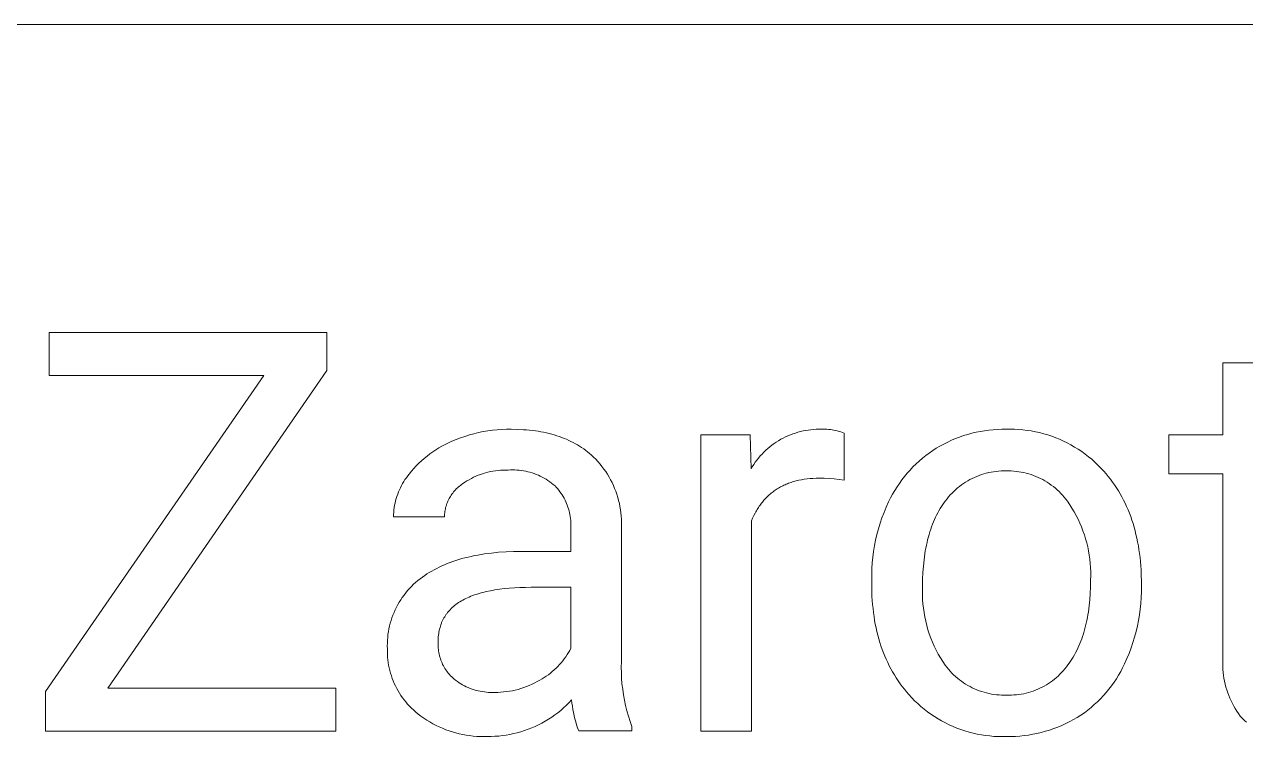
# Model space of a CAD drawing. Header units: millimetres. Extents: x -1421 to 3505, y -683 to 2759.
# Drawn here: x 2461.9 to 2604.8, y -215.4 to -132.1 of the extents above; entities that cross this region are included whole.
import ezdxf

# ---------------------------------------------------------------- set-up
doc = ezdxf.new("R2010")
doc.units = ezdxf.units.MM
doc.header["$MEASUREMENT"] = 0
doc.layers.add('Domyślny', color=7, linetype='Continuous', true_color=0x000000)

msp = doc.modelspace()

# ---------------------------------------------------------------- linework, layer by layer
at = {"layer": 'Domyślny', "color": 18, "lineweight": 15, "true_color": 0x000000}
for p, q in [((3500.45, -132.12), (1643.61, -132.12)), ((2464.81, -173.18), (2464.81, -168.15)), ((2464.81, -168.15), (2497.32, -168.15)), ((2497.32, -168.15), (2497.32, -172.62)), ((2497.32, -172.62), (2471.67, -209.76)), ((2602.19, -180.13), (2602.19, -171.73)), ((2602.19, -171.73), (2608.11, -171.73)), ((2464.4, -210.17), (2489.96, -173.18)), ((2489.96, -173.18), (2464.81, -173.18)), ((2514, -180.15), (2514.53, -180)), ((2514.53, -180), (2515.06, -179.87)), ((2515.06, -179.87), (2515.6, -179.76)), ((2515.6, -179.76), (2516.15, -179.67)), ((2516.15, -179.67), (2516.69, -179.6)), ((2516.69, -179.6), (2517.24, -179.54)), ((2517.24, -179.54), (2517.79, -179.51)), ((2517.79, -179.51), (2518.34, -179.49)), ((2518.34, -179.49), (2518.89, -179.48)), ((2518.89, -179.48), (2519.62, -179.5)), ((2519.62, -179.5), (2520.34, -179.53)), ((2520.34, -179.53), (2520.69, -179.56)), ((2520.69, -179.56), (2521.04, -179.59)), ((2521.04, -179.59), (2521.38, -179.63)), ((2521.38, -179.63), (2521.72, -179.67)), ((2521.72, -179.67), (2522.05, -179.72)), ((2522.05, -179.72), (2522.37, -179.78)), ((2522.37, -179.78), (2522.69, -179.84)), ((2522.69, -179.84), (2523.01, -179.91)), ((2523.01, -179.91), (2523.32, -179.98)), ((2523.32, -179.98), (2523.63, -180.06)), ((2523.63, -180.06), (2523.93, -180.15)), ((2551.57, -180.13), (2551.86, -180.02)), ((2551.86, -180.02), (2552.16, -179.92)), ((2552.16, -179.92), (2552.45, -179.83)), ((2552.45, -179.83), (2552.75, -179.75)), ((2552.75, -179.75), (2553.06, -179.68)), ((2553.06, -179.68), (2553.36, -179.62)), ((2553.36, -179.62), (2553.67, -179.57)), ((2553.67, -179.57), (2553.98, -179.54)), ((2553.98, -179.54), (2554.29, -179.51)), ((2554.29, -179.51), (2554.6, -179.49)), ((2554.6, -179.49), (2554.91, -179.49)), ((2554.91, -179.49), (2555.22, -179.49)), ((2555.22, -179.49), (2555.43, -179.48)), ((2555.43, -179.48), (2555.64, -179.48)), ((2555.64, -179.48), (2555.84, -179.49)), ((2555.84, -179.49), (2556.05, -179.5)), ((2556.05, -179.5), (2556.25, -179.52)), ((2556.25, -179.52), (2556.46, -179.55)), ((2556.46, -179.55), (2556.66, -179.58)), ((2556.66, -179.58), (2556.86, -179.63)), ((2556.86, -179.63), (2557.06, -179.67)), ((2557.06, -179.67), (2557.26, -179.73)), ((2557.26, -179.73), (2557.46, -179.79)), ((2557.46, -179.79), (2557.65, -179.86)), ((2557.65, -179.86), (2557.85, -179.93)), ((2557.85, -179.93), (2557.85, -185.44)), ((2571.85, -180.23), (2572.33, -180.08)), ((2572.33, -180.08), (2572.82, -179.95)), ((2572.82, -179.95), (2573.31, -179.83)), ((2573.31, -179.83), (2573.81, -179.73)), ((2573.81, -179.73), (2574.3, -179.65)), ((2574.3, -179.65), (2574.8, -179.59)), ((2574.8, -179.59), (2575.3, -179.54)), ((2575.3, -179.54), (2575.81, -179.5)), ((2575.81, -179.5), (2576.31, -179.49)), ((2576.31, -179.49), (2576.82, -179.49)), ((2576.82, -179.49), (2577.31, -179.48)), ((2577.31, -179.48), (2577.81, -179.49)), ((2577.81, -179.49), (2578.3, -179.51)), ((2578.3, -179.51), (2578.79, -179.55)), ((2578.79, -179.55), (2579.28, -179.61)), ((2579.28, -179.61), (2579.77, -179.68)), ((2579.77, -179.68), (2580.26, -179.77)), ((2580.26, -179.77), (2580.74, -179.88)), ((2580.74, -179.88), (2581.22, -180)), ((2581.22, -180), (2581.69, -180.14)), ((2510.43, -181.67), (2510.79, -181.45)), ((2510.79, -181.45), (2511.17, -181.26)), ((2511.17, -181.26), (2511.55, -181.07)), ((2511.55, -181.07), (2511.93, -180.89)), ((2511.93, -180.89), (2512.44, -180.68)), ((2512.44, -180.68), (2512.95, -180.49)), ((2512.95, -180.49), (2513.47, -180.31)), ((2513.47, -180.31), (2514, -180.15)), ((2523.93, -180.15), (2524.22, -180.24)), ((2524.22, -180.24), (2524.51, -180.34)), ((2524.51, -180.34), (2524.8, -180.44)), ((2524.8, -180.44), (2525.08, -180.55)), ((2525.08, -180.55), (2525.36, -180.66)), ((2525.36, -180.66), (2525.63, -180.78)), ((2525.63, -180.78), (2525.89, -180.91)), ((2525.89, -180.91), (2526.15, -181.04)), ((2526.15, -181.04), (2526.41, -181.18)), ((2526.41, -181.18), (2526.66, -181.32)), ((2526.66, -181.32), (2526.9, -181.47)), ((2526.9, -181.47), (2527.14, -181.63)), ((2541.1, -214.79), (2541.1, -180.13)), ((2541.1, -180.13), (2546.86, -180.13)), ((2546.86, -180.13), (2546.96, -184.13)), ((2549.16, -181.54), (2549.4, -181.34)), ((2549.4, -181.34), (2549.66, -181.16)), ((2549.66, -181.16), (2549.91, -180.99)), ((2549.91, -180.99), (2550.18, -180.82)), ((2550.18, -180.82), (2550.45, -180.66)), ((2550.45, -180.66), (2550.72, -180.52)), ((2550.72, -180.52), (2551, -180.38)), ((2551, -180.38), (2551.28, -180.25)), ((2551.28, -180.25), (2551.57, -180.13)), ((2568.65, -181.7), (2569.08, -181.45)), ((2569.08, -181.45), (2569.53, -181.21)), ((2569.53, -181.21), (2569.98, -180.98)), ((2569.98, -180.98), (2570.44, -180.77)), ((2570.44, -180.77), (2570.9, -180.57)), ((2570.9, -180.57), (2571.37, -180.39)), ((2571.37, -180.39), (2571.85, -180.23)), ((2581.69, -180.14), (2582.16, -180.3)), ((2582.16, -180.3), (2582.63, -180.47)), ((2582.63, -180.47), (2583.08, -180.66)), ((2583.08, -180.66), (2583.53, -180.86)), ((2583.53, -180.86), (2583.98, -181.08)), ((2583.98, -181.08), (2584.41, -181.31)), ((2584.41, -181.31), (2584.84, -181.56)), ((2595.88, -184.71), (2595.88, -180.13)), ((2595.88, -180.13), (2602.19, -180.13)), ((2508.39, -183.17), (2508.71, -182.9)), ((2508.71, -182.9), (2509.04, -182.63)), ((2509.04, -182.63), (2509.37, -182.37)), ((2509.37, -182.37), (2509.72, -182.12)), ((2509.72, -182.12), (2510.07, -181.89)), ((2510.07, -181.89), (2510.43, -181.67)), ((2527.14, -181.63), (2527.38, -181.79)), ((2527.38, -181.79), (2527.61, -181.95)), ((2527.61, -181.95), (2527.83, -182.13)), ((2527.83, -182.13), (2528.05, -182.3)), ((2528.05, -182.3), (2528.27, -182.49)), ((2528.27, -182.49), (2528.54, -182.74)), ((2528.54, -182.74), (2528.8, -183)), ((2547.64, -183.09), (2547.84, -182.85)), ((2547.84, -182.85), (2548.04, -182.61)), ((2548.04, -182.61), (2548.25, -182.38)), ((2548.25, -182.38), (2548.46, -182.16)), ((2548.46, -182.16), (2548.69, -181.94)), ((2548.69, -181.94), (2548.92, -181.74)), ((2548.92, -181.74), (2549.16, -181.54)), ((2566.65, -183.2), (2567.03, -182.87)), ((2567.03, -182.87), (2567.42, -182.56)), ((2567.42, -182.56), (2567.82, -182.26)), ((2567.82, -182.26), (2568.23, -181.97)), ((2568.23, -181.97), (2568.65, -181.7)), ((2584.84, -181.56), (2585.26, -181.82)), ((2585.26, -181.82), (2585.67, -182.1)), ((2585.67, -182.1), (2586.07, -182.38)), ((2586.07, -182.38), (2586.46, -182.69)), ((2586.46, -182.69), (2586.84, -183)), ((2507.21, -184.39), (2507.49, -184.07)), ((2507.49, -184.07), (2507.78, -183.76)), ((2507.78, -183.76), (2508.08, -183.46)), ((2508.08, -183.46), (2508.39, -183.17)), ((2517.05, -184.33), (2516.76, -184.38)), ((2517.35, -184.3), (2517.05, -184.33)), ((2517.65, -184.27), (2517.35, -184.3)), ((2517.95, -184.26), (2517.65, -184.27)), ((2518.24, -184.25), (2517.95, -184.26)), ((2518.54, -184.26), (2518.24, -184.25)), ((2518.8, -184.24), (2518.54, -184.26)), ((2519.06, -184.24), (2518.8, -184.24)), ((2519.32, -184.24), (2519.06, -184.24)), ((2519.57, -184.26), (2519.32, -184.24)), ((2519.83, -184.28), (2519.57, -184.26)), ((2520.09, -184.31), (2519.83, -184.28)), ((2520.34, -184.35), (2520.09, -184.31)), ((2520.59, -184.4), (2520.34, -184.35)), ((2528.8, -183), (2529.05, -183.27)), ((2529.05, -183.27), (2529.29, -183.56)), ((2529.29, -183.56), (2529.52, -183.84)), ((2529.52, -183.84), (2529.75, -184.14)), ((2529.75, -184.14), (2529.96, -184.44)), ((2546.96, -184.13), (2547.11, -183.86)), ((2547.11, -183.86), (2547.28, -183.6)), ((2547.28, -183.6), (2547.46, -183.34)), ((2547.46, -183.34), (2547.64, -183.09)), ((2565.25, -184.62), (2565.58, -184.25)), ((2565.58, -184.25), (2565.92, -183.89)), ((2565.92, -183.89), (2566.28, -183.54)), ((2566.28, -183.54), (2566.65, -183.2)), ((2576.23, -184.36), (2575.94, -184.38)), ((2576.52, -184.36), (2576.23, -184.36)), ((2576.82, -184.36), (2576.52, -184.36)), ((2577.11, -184.36), (2576.82, -184.36)), ((2577.41, -184.36), (2577.11, -184.36)), ((2577.71, -184.38), (2577.41, -184.36)), ((2586.84, -183), (2587.21, -183.33)), ((2587.21, -183.33), (2587.57, -183.67)), ((2587.57, -183.67), (2587.92, -184.03)), ((2587.92, -184.03), (2588.25, -184.39)), ((2506.18, -185.84), (2506.32, -185.6)), ((2506.32, -185.6), (2506.46, -185.37)), ((2506.46, -185.37), (2506.62, -185.15)), ((2506.62, -185.15), (2506.78, -184.93)), ((2506.78, -184.93), (2506.95, -184.72)), ((2506.95, -184.72), (2507.21, -184.39)), ((2513.46, -185.69), (2513.21, -185.86)), ((2513.71, -185.53), (2513.46, -185.69)), ((2513.96, -185.38), (2513.71, -185.53)), ((2514.23, -185.24), (2513.96, -185.38)), ((2514.49, -185.1), (2514.23, -185.24)), ((2514.76, -184.98), (2514.49, -185.1)), ((2515.04, -184.86), (2514.76, -184.98)), ((2515.32, -184.76), (2515.04, -184.86)), ((2515.6, -184.66), (2515.32, -184.76)), ((2515.89, -184.57), (2515.6, -184.66)), ((2516.17, -184.5), (2515.89, -184.57)), ((2516.47, -184.43), (2516.17, -184.5)), ((2516.76, -184.38), (2516.47, -184.43)), ((2520.85, -184.45), (2520.59, -184.4)), ((2521.09, -184.52), (2520.85, -184.45)), ((2521.34, -184.59), (2521.09, -184.52)), ((2521.59, -184.67), (2521.34, -184.59)), ((2521.83, -184.76), (2521.59, -184.67)), ((2522.07, -184.86), (2521.83, -184.76)), ((2522.3, -184.97), (2522.07, -184.86)), ((2522.53, -185.08), (2522.3, -184.97)), ((2522.76, -185.21), (2522.53, -185.08)), ((2522.98, -185.34), (2522.76, -185.21)), ((2523.2, -185.47), (2522.98, -185.34)), ((2523.41, -185.62), (2523.2, -185.47)), ((2523.62, -185.77), (2523.41, -185.62)), ((2523.82, -185.93), (2523.62, -185.77)), ((2529.96, -184.44), (2530.16, -184.75)), ((2530.16, -184.75), (2530.35, -185.07)), ((2530.35, -185.07), (2530.53, -185.39)), ((2530.53, -185.39), (2530.7, -185.72)), ((2530.7, -185.72), (2530.85, -186.06)), ((2551.36, -185.8), (2551.22, -185.86)), ((2551.5, -185.75), (2551.36, -185.8)), ((2551.65, -185.7), (2551.5, -185.75)), ((2551.8, -185.65), (2551.65, -185.7)), ((2551.94, -185.61), (2551.8, -185.65)), ((2552.09, -185.56), (2551.94, -185.61)), ((2552.25, -185.52), (2552.09, -185.56)), ((2552.4, -185.49), (2552.25, -185.52)), ((2552.56, -185.45), (2552.4, -185.49)), ((2552.87, -185.39), (2552.56, -185.45)), ((2553.2, -185.34), (2552.87, -185.39)), ((2553.53, -185.29), (2553.2, -185.34)), ((2553.87, -185.26), (2553.53, -185.29)), ((2554.21, -185.23), (2553.87, -185.26)), ((2554.57, -185.22), (2554.21, -185.23)), ((2554.93, -185.21), (2554.57, -185.22)), ((2555.51, -185.22), (2554.93, -185.21)), ((2556.1, -185.25), (2555.51, -185.22)), ((2556.68, -185.29), (2556.1, -185.25)), ((2557.27, -185.36), (2556.68, -185.29)), ((2557.85, -185.44), (2557.27, -185.36)), ((2564.33, -185.81), (2564.62, -185.4)), ((2564.62, -185.4), (2564.93, -185.01)), ((2564.93, -185.01), (2565.25, -184.62)), ((2572.08, -185.66), (2571.83, -185.82)), ((2572.33, -185.51), (2572.08, -185.66)), ((2572.58, -185.37), (2572.33, -185.51)), ((2572.84, -185.23), (2572.58, -185.37)), ((2573.11, -185.11), (2572.84, -185.23)), ((2573.38, -184.99), (2573.11, -185.11)), ((2573.65, -184.88), (2573.38, -184.99)), ((2573.93, -184.79), (2573.65, -184.88)), ((2574.21, -184.7), (2573.93, -184.79)), ((2574.49, -184.62), (2574.21, -184.7)), ((2574.78, -184.55), (2574.49, -184.62)), ((2575.06, -184.5), (2574.78, -184.55)), ((2575.35, -184.45), (2575.06, -184.5)), ((2575.65, -184.41), (2575.35, -184.45)), ((2575.94, -184.38), (2575.65, -184.41)), ((2578, -184.41), (2577.71, -184.38)), ((2578.3, -184.45), (2578, -184.41)), ((2578.59, -184.49), (2578.3, -184.45)), ((2578.88, -184.55), (2578.59, -184.49)), ((2579.17, -184.62), (2578.88, -184.55)), ((2579.46, -184.7), (2579.17, -184.62)), ((2579.74, -184.79), (2579.46, -184.7)), ((2580.02, -184.89), (2579.74, -184.79)), ((2580.3, -184.99), (2580.02, -184.89)), ((2580.57, -185.11), (2580.3, -184.99)), ((2580.84, -185.24), (2580.57, -185.11)), ((2581.11, -185.37), (2580.84, -185.24)), ((2581.37, -185.52), (2581.11, -185.37)), ((2581.62, -185.67), (2581.37, -185.52)), ((2581.87, -185.84), (2581.62, -185.67)), ((2588.25, -184.39), (2588.52, -184.7)), ((2588.52, -184.7), (2588.78, -185.02)), ((2588.78, -185.02), (2589.03, -185.34)), ((2589.03, -185.34), (2589.28, -185.67)), ((2589.28, -185.67), (2589.51, -186)), ((2602.19, -184.71), (2595.88, -184.71)), ((2602.19, -206.21), (2602.19, -184.71)), ((2505.52, -187.33), (2505.61, -187.07)), ((2505.61, -187.07), (2505.7, -186.82)), ((2505.7, -186.82), (2505.81, -186.57)), ((2505.81, -186.57), (2505.92, -186.32)), ((2505.92, -186.32), (2506.05, -186.08)), ((2506.05, -186.08), (2506.18, -185.84)), ((2511.87, -187.19), (2511.78, -187.33)), ((2511.96, -187.06), (2511.87, -187.19)), ((2512.05, -186.94), (2511.96, -187.06)), ((2512.15, -186.81), (2512.05, -186.94)), ((2512.25, -186.69), (2512.15, -186.81)), ((2512.36, -186.57), (2512.25, -186.69)), ((2512.47, -186.46), (2512.36, -186.57)), ((2512.59, -186.35), (2512.47, -186.46)), ((2512.7, -186.25), (2512.59, -186.35)), ((2512.83, -186.14), (2512.7, -186.25)), ((2512.95, -186.05), (2512.83, -186.14)), ((2513.08, -185.95), (2512.95, -186.05)), ((2513.21, -185.86), (2513.08, -185.95)), ((2524.02, -186.09), (2523.82, -185.93)), ((2524.17, -186.26), (2524.02, -186.09)), ((2524.32, -186.43), (2524.17, -186.26)), ((2524.47, -186.61), (2524.32, -186.43)), ((2524.6, -186.79), (2524.47, -186.61)), ((2524.73, -186.98), (2524.6, -186.79)), ((2524.86, -187.16), (2524.73, -186.98)), ((2524.97, -187.36), (2524.86, -187.16)), ((2530.85, -186.06), (2531, -186.4)), ((2531, -186.4), (2531.13, -186.74)), ((2531.13, -186.74), (2531.25, -187.09)), ((2531.25, -187.09), (2531.36, -187.45)), ((2549.1, -187.16), (2549, -187.25)), ((2549.21, -187.06), (2549.1, -187.16)), ((2549.32, -186.97), (2549.21, -187.06)), ((2549.44, -186.87), (2549.32, -186.97)), ((2549.55, -186.79), (2549.44, -186.87)), ((2549.67, -186.7), (2549.55, -186.79)), ((2549.79, -186.62), (2549.67, -186.7)), ((2549.91, -186.54), (2549.79, -186.62)), ((2550.03, -186.46), (2549.91, -186.54)), ((2550.16, -186.38), (2550.03, -186.46)), ((2550.28, -186.31), (2550.16, -186.38)), ((2550.41, -186.23), (2550.28, -186.31)), ((2550.54, -186.17), (2550.41, -186.23)), ((2550.67, -186.1), (2550.54, -186.17)), ((2550.81, -186.03), (2550.67, -186.1)), ((2550.94, -185.97), (2550.81, -186.03)), ((2551.08, -185.91), (2550.94, -185.97)), ((2551.22, -185.86), (2551.08, -185.91)), ((2563.29, -187.52), (2563.53, -187.08)), ((2563.53, -187.08), (2563.78, -186.65)), ((2563.78, -186.65), (2564.05, -186.22)), ((2564.05, -186.22), (2564.33, -185.81)), ((2570.29, -187.17), (2570.09, -187.39)), ((2570.49, -186.95), (2570.29, -187.17)), ((2570.69, -186.75), (2570.49, -186.95)), ((2570.91, -186.55), (2570.69, -186.75)), ((2571.13, -186.35), (2570.91, -186.55)), ((2571.36, -186.17), (2571.13, -186.35)), ((2571.59, -185.99), (2571.36, -186.17)), ((2571.83, -185.82), (2571.59, -185.99)), ((2582.11, -186.01), (2581.87, -185.84)), ((2582.35, -186.19), (2582.11, -186.01)), ((2582.58, -186.38), (2582.35, -186.19)), ((2582.8, -186.57), (2582.58, -186.38)), ((2583.02, -186.78), (2582.8, -186.57)), ((2583.23, -186.99), (2583.02, -186.78)), ((2583.43, -187.21), (2583.23, -186.99)), ((2583.62, -187.43), (2583.43, -187.21)), ((2589.51, -186), (2589.74, -186.34)), ((2589.74, -186.34), (2589.96, -186.69)), ((2589.96, -186.69), (2590.17, -187.04)), ((2590.17, -187.04), (2590.37, -187.4)), ((2505.16, -188.92), (2505.2, -188.65)), ((2505.2, -188.65), (2505.25, -188.38)), ((2505.25, -188.38), (2505.3, -188.12)), ((2505.3, -188.12), (2505.36, -187.85)), ((2505.36, -187.85), (2505.44, -187.59)), ((2505.44, -187.59), (2505.52, -187.33)), ((2511.22, -188.64), (2511.19, -188.79)), ((2511.27, -188.48), (2511.22, -188.64)), ((2511.31, -188.33), (2511.27, -188.48)), ((2511.37, -188.18), (2511.31, -188.33)), ((2511.42, -188.03), (2511.37, -188.18)), ((2511.48, -187.89), (2511.42, -188.03)), ((2511.55, -187.74), (2511.48, -187.89)), ((2511.62, -187.6), (2511.55, -187.74)), ((2511.7, -187.46), (2511.62, -187.6)), ((2511.78, -187.33), (2511.7, -187.46)), ((2525.08, -187.56), (2524.97, -187.36)), ((2525.19, -187.76), (2525.08, -187.56)), ((2525.28, -187.96), (2525.19, -187.76)), ((2525.37, -188.17), (2525.28, -187.96)), ((2525.46, -188.38), (2525.37, -188.17)), ((2525.53, -188.59), (2525.46, -188.38)), ((2525.6, -188.81), (2525.53, -188.59)), ((2531.36, -187.45), (2531.46, -187.8)), ((2531.46, -187.8), (2531.55, -188.16)), ((2531.55, -188.16), (2531.62, -188.53)), ((2531.62, -188.53), (2531.68, -188.89)), ((2547.84, -188.62), (2547.76, -188.75)), ((2547.93, -188.49), (2547.84, -188.62)), ((2548.02, -188.37), (2547.93, -188.49)), ((2548.11, -188.25), (2548.02, -188.37)), ((2548.2, -188.13), (2548.11, -188.25)), ((2548.29, -188.01), (2548.2, -188.13)), ((2548.39, -187.89), (2548.29, -188.01)), ((2548.48, -187.78), (2548.39, -187.89)), ((2548.58, -187.67), (2548.48, -187.78)), ((2548.68, -187.56), (2548.58, -187.67)), ((2548.78, -187.46), (2548.68, -187.56)), ((2548.89, -187.35), (2548.78, -187.46)), ((2549, -187.25), (2548.89, -187.35)), ((2562.53, -189.21), (2562.79, -188.58)), ((2562.79, -188.58), (2563.07, -187.97)), ((2563.07, -187.97), (2563.29, -187.52)), ((2569.25, -188.53), (2569.1, -188.77)), ((2569.41, -188.3), (2569.25, -188.53)), ((2569.57, -188.07), (2569.41, -188.3)), ((2569.73, -187.85), (2569.57, -188.07)), ((2569.91, -187.62), (2569.73, -187.85)), ((2570.09, -187.39), (2569.91, -187.62)), ((2583.81, -187.66), (2583.62, -187.43)), ((2583.99, -187.9), (2583.81, -187.66)), ((2584.26, -188.31), (2583.99, -187.9)), ((2584.53, -188.72), (2584.26, -188.31)), ((2590.37, -187.4), (2590.56, -187.77)), ((2590.56, -187.77), (2590.75, -188.14)), ((2590.75, -188.14), (2590.92, -188.52)), ((2590.92, -188.52), (2591.09, -188.91)), ((2505.11, -189.74), (2505.12, -189.46)), ((2511.08, -189.74), (2505.11, -189.74)), ((2505.12, -189.46), (2505.14, -189.19)), ((2505.14, -189.19), (2505.16, -188.92)), ((2511.09, -189.42), (2511.08, -189.58)), ((2511.08, -189.58), (2511.08, -189.74)), ((2511.11, -189.26), (2511.09, -189.42)), ((2511.13, -189.1), (2511.11, -189.26)), ((2511.16, -188.95), (2511.13, -189.1)), ((2511.19, -188.79), (2511.16, -188.95)), ((2525.66, -189.03), (2525.6, -188.81)), ((2525.72, -189.25), (2525.66, -189.03)), ((2525.76, -189.47), (2525.72, -189.25)), ((2525.8, -189.69), (2525.76, -189.47)), ((2525.83, -189.92), (2525.8, -189.69)), ((2525.86, -190.14), (2525.83, -189.92)), ((2531.68, -188.89), (2531.73, -189.26)), ((2531.73, -189.26), (2531.77, -189.63)), ((2531.77, -189.63), (2531.79, -190)), ((2531.79, -190), (2531.8, -190.37)), ((2547.15, -189.88), (2547.02, -190.18)), ((2547.29, -189.58), (2547.15, -189.88)), ((2547.44, -189.3), (2547.29, -189.58)), ((2547.52, -189.16), (2547.44, -189.3)), ((2547.6, -189.02), (2547.52, -189.16)), ((2547.68, -188.88), (2547.6, -189.02)), ((2547.76, -188.75), (2547.68, -188.88)), ((2562.08, -190.48), (2562.29, -189.84)), ((2562.29, -189.84), (2562.53, -189.21)), ((2568.43, -190.05), (2568.31, -190.32)), ((2568.56, -189.78), (2568.43, -190.05)), ((2568.69, -189.52), (2568.56, -189.78)), ((2568.82, -189.26), (2568.69, -189.52)), ((2568.96, -189.01), (2568.82, -189.26)), ((2569.1, -188.77), (2568.96, -189.01)), ((2584.78, -189.14), (2584.53, -188.72)), ((2585.02, -189.57), (2584.78, -189.14)), ((2585.24, -190.01), (2585.02, -189.57)), ((2585.44, -190.45), (2585.24, -190.01)), ((2591.09, -188.91), (2591.25, -189.3)), ((2591.25, -189.3), (2591.4, -189.7)), ((2591.4, -189.7), (2591.54, -190.1)), ((2525.87, -190.37), (2525.86, -190.14)), ((2525.88, -190.6), (2525.87, -190.37)), ((2525.87, -191.05), (2525.88, -190.82)), ((2525.87, -193.77), (2525.87, -191.05)), ((2525.88, -190.82), (2525.88, -190.6)), ((2531.8, -190.37), (2531.8, -190.74)), ((2531.8, -190.74), (2531.8, -206.68)), ((2547.02, -190.18), (2547.02, -214.79)), ((2561.7, -191.78), (2561.88, -191.13)), ((2561.88, -191.13), (2562.08, -190.48)), ((2567.89, -191.47), (2567.8, -191.78)), ((2567.99, -191.18), (2567.89, -191.47)), ((2568.09, -190.88), (2567.99, -191.18)), ((2568.2, -190.6), (2568.09, -190.88)), ((2568.31, -190.32), (2568.2, -190.6)), ((2585.64, -190.9), (2585.44, -190.45)), ((2585.81, -191.36), (2585.64, -190.9)), ((2585.98, -191.82), (2585.81, -191.36)), ((2591.54, -190.1), (2591.68, -190.51)), ((2591.68, -190.51), (2591.8, -190.93)), ((2591.8, -190.93), (2591.92, -191.35)), ((2591.92, -191.35), (2592.02, -191.78)), ((2561.42, -193.1), (2561.55, -192.44)), ((2561.55, -192.44), (2561.7, -191.78)), ((2567.56, -192.72), (2567.49, -193.05)), ((2567.63, -192.4), (2567.56, -192.72)), ((2567.72, -192.08), (2567.63, -192.4)), ((2567.8, -191.78), (2567.72, -192.08)), ((2586.12, -192.29), (2585.98, -191.82)), ((2586.25, -192.76), (2586.12, -192.29)), ((2586.37, -193.24), (2586.25, -192.76)), ((2592.02, -191.78), (2592.12, -192.22)), ((2592.12, -192.22), (2592.21, -192.66)), ((2592.21, -192.66), (2592.3, -193.11)), ((2513.84, -194.44), (2514.21, -194.35)), ((2514.21, -194.35), (2514.59, -194.27)), ((2514.59, -194.27), (2514.97, -194.2)), ((2514.97, -194.2), (2515.76, -194.07)), ((2515.76, -194.07), (2516.58, -193.96)), ((2516.58, -193.96), (2517.42, -193.88)), ((2517.42, -193.88), (2518.29, -193.82)), ((2518.29, -193.82), (2519.18, -193.78)), ((2519.18, -193.78), (2520.1, -193.77)), ((2520.1, -193.77), (2525.87, -193.77)), ((2561.22, -194.44), (2561.31, -193.77)), ((2561.31, -193.77), (2561.42, -193.1)), ((2567.3, -194.07), (2567.21, -194.77)), ((2567.36, -193.72), (2567.3, -194.07)), ((2567.42, -193.38), (2567.36, -193.72)), ((2567.49, -193.05), (2567.42, -193.38)), ((2586.47, -193.72), (2586.37, -193.24)), ((2586.55, -194.2), (2586.47, -193.72)), ((2586.62, -194.69), (2586.55, -194.2)), ((2592.3, -193.11), (2592.37, -193.56)), ((2592.37, -193.56), (2592.43, -194.02)), ((2592.43, -194.02), (2592.49, -194.49)), ((2509.88, -195.91), (2510.17, -195.76)), ((2510.17, -195.76), (2510.47, -195.61)), ((2510.47, -195.61), (2510.78, -195.47)), ((2510.78, -195.47), (2511.09, -195.33)), ((2511.09, -195.33), (2511.41, -195.2)), ((2511.41, -195.2), (2511.74, -195.07)), ((2511.74, -195.07), (2512.07, -194.95)), ((2512.07, -194.95), (2512.41, -194.84)), ((2512.41, -194.84), (2512.76, -194.73)), ((2512.76, -194.73), (2513.11, -194.62)), ((2513.11, -194.62), (2513.47, -194.53)), ((2513.47, -194.53), (2513.84, -194.44)), ((2561.09, -196.46), (2561.11, -195.79)), ((2561.11, -195.79), (2561.15, -195.11)), ((2561.15, -195.11), (2561.22, -194.44)), ((2567.14, -195.5), (2567.08, -196.26)), ((2567.21, -194.77), (2567.14, -195.5)), ((2586.67, -195.18), (2586.62, -194.69)), ((2586.7, -195.67), (2586.67, -195.18)), ((2586.72, -196.16), (2586.7, -195.67)), ((2592.49, -194.49), (2592.54, -194.97)), ((2592.54, -194.97), (2592.58, -195.45)), ((2592.58, -195.45), (2592.61, -195.93)), ((2507.71, -197.4), (2507.97, -197.18)), ((2507.97, -197.18), (2508.23, -196.97)), ((2508.23, -196.97), (2508.5, -196.77)), ((2508.5, -196.77), (2508.77, -196.59)), ((2508.77, -196.59), (2509.03, -196.41)), ((2509.03, -196.41), (2509.31, -196.24)), ((2509.31, -196.24), (2509.59, -196.07)), ((2509.59, -196.07), (2509.88, -195.91)), ((2561.09, -197.14), (2561.09, -196.46)), ((2561.09, -197.55), (2561.09, -197.14)), ((2567.05, -197.04), (2567.04, -197.84)), ((2567.08, -196.26), (2567.05, -197.04)), ((2586.7, -197.92), (2586.71, -197.14)), ((2586.71, -197.14), (2586.72, -196.65)), ((2586.72, -196.65), (2586.72, -196.16)), ((2592.61, -195.93), (2592.63, -196.43)), ((2592.63, -196.43), (2592.65, -197.43)), ((2506.35, -198.88), (2506.55, -198.61)), ((2506.55, -198.61), (2506.77, -198.35)), ((2506.77, -198.35), (2506.99, -198.1)), ((2506.99, -198.1), (2507.23, -197.86)), ((2507.23, -197.86), (2507.47, -197.62)), ((2507.47, -197.62), (2507.71, -197.4)), ((2515.25, -198.66), (2515.02, -198.73)), ((2515.48, -198.59), (2515.25, -198.66)), ((2515.72, -198.53), (2515.48, -198.59)), ((2515.96, -198.48), (2515.72, -198.53)), ((2516.46, -198.37), (2515.96, -198.48)), ((2516.98, -198.28), (2516.46, -198.37)), ((2517.52, -198.2), (2516.98, -198.28)), ((2518.09, -198.13), (2517.52, -198.2)), ((2518.67, -198.07), (2518.09, -198.13)), ((2519.28, -198.03), (2518.67, -198.07)), ((2519.91, -198), (2519.28, -198.03)), ((2520.56, -197.98), (2519.91, -198)), ((2521.23, -197.97), (2520.56, -197.98)), ((2525.87, -197.97), (2521.23, -197.97)), ((2525.87, -205.09), (2525.87, -197.97)), ((2561.1, -198.55), (2561.09, -197.55)), ((2561.12, -199.04), (2561.1, -198.55)), ((2567.04, -197.84), (2567.02, -198.36)), ((2567.02, -198.36), (2567.03, -198.87)), ((2586.67, -198.69), (2586.7, -197.92)), ((2592.65, -198.51), (2592.62, -199.18)), ((2592.65, -197.43), (2592.65, -197.84)), ((2592.65, -197.84), (2592.65, -198.51)), ((2505.46, -200.3), (2505.62, -200)), ((2505.62, -200), (2505.79, -199.71)), ((2505.79, -199.71), (2505.96, -199.43)), ((2505.96, -199.43), (2506.15, -199.15)), ((2506.15, -199.15), (2506.35, -198.88)), ((2512.42, -199.99), (2512.27, -200.11)), ((2512.57, -199.88), (2512.42, -199.99)), ((2512.73, -199.77), (2512.57, -199.88)), ((2512.89, -199.67), (2512.73, -199.77)), ((2513.06, -199.57), (2512.89, -199.67)), ((2513.23, -199.47), (2513.06, -199.57)), ((2513.41, -199.37), (2513.23, -199.47)), ((2513.59, -199.28), (2513.41, -199.37)), ((2513.78, -199.19), (2513.59, -199.28)), ((2513.97, -199.11), (2513.78, -199.19)), ((2514.17, -199.02), (2513.97, -199.11)), ((2514.38, -198.95), (2514.17, -199.02)), ((2514.59, -198.87), (2514.38, -198.95)), ((2514.8, -198.8), (2514.59, -198.87)), ((2515.02, -198.73), (2514.8, -198.8)), ((2561.15, -199.52), (2561.12, -199.04)), ((2561.19, -200), (2561.15, -199.52)), ((2561.24, -200.47), (2561.19, -200)), ((2567.03, -198.87), (2567.04, -199.39)), ((2567.04, -199.39), (2567.08, -199.9)), ((2567.08, -199.9), (2567.14, -200.42)), ((2586.54, -200.15), (2586.61, -199.43)), ((2586.61, -199.43), (2586.67, -198.69)), ((2592.58, -199.85), (2592.51, -200.52)), ((2592.62, -199.18), (2592.58, -199.85)), ((2504.93, -201.54), (2505.05, -201.22)), ((2505.05, -201.22), (2505.18, -200.91)), ((2505.18, -200.91), (2505.31, -200.6)), ((2505.31, -200.6), (2505.46, -200.3)), ((2511.06, -201.49), (2511.02, -201.56)), ((2511.11, -201.41), (2511.06, -201.49)), ((2511.15, -201.34), (2511.11, -201.41)), ((2511.2, -201.27), (2511.15, -201.34)), ((2511.25, -201.2), (2511.2, -201.27)), ((2511.3, -201.13), (2511.25, -201.2)), ((2511.35, -201.06), (2511.3, -201.13)), ((2511.4, -200.99), (2511.35, -201.06)), ((2511.45, -200.92), (2511.4, -200.99)), ((2511.51, -200.85), (2511.45, -200.92)), ((2511.62, -200.72), (2511.51, -200.85)), ((2511.74, -200.59), (2511.62, -200.72)), ((2511.87, -200.47), (2511.74, -200.59)), ((2512, -200.34), (2511.87, -200.47)), ((2512.13, -200.22), (2512, -200.34)), ((2512.27, -200.11), (2512.13, -200.22)), ((2561.29, -200.93), (2561.24, -200.47)), ((2561.36, -201.39), (2561.29, -200.93)), ((2561.43, -201.84), (2561.36, -201.39)), ((2567.14, -200.42), (2567.21, -200.93)), ((2567.21, -200.93), (2567.3, -201.44)), ((2567.3, -201.44), (2567.41, -201.94)), ((2586.27, -201.85), (2586.33, -201.52)), ((2586.33, -201.52), (2586.39, -201.18)), ((2586.39, -201.18), (2586.45, -200.84)), ((2586.45, -200.84), (2586.54, -200.15)), ((2592.43, -201.18), (2592.32, -201.84)), ((2592.51, -200.52), (2592.43, -201.18)), ((2504.52, -203.16), (2504.58, -202.83)), ((2504.58, -202.83), (2504.65, -202.5)), ((2504.65, -202.5), (2504.74, -202.18)), ((2504.74, -202.18), (2504.83, -201.86)), ((2504.83, -201.86), (2504.93, -201.54)), ((2510.51, -202.86), (2510.47, -203.03)), ((2510.56, -202.68), (2510.51, -202.86)), ((2510.61, -202.51), (2510.56, -202.68)), ((2510.66, -202.35), (2510.61, -202.51)), ((2510.72, -202.18), (2510.66, -202.35)), ((2510.75, -202.1), (2510.72, -202.18)), ((2510.79, -202.02), (2510.75, -202.1)), ((2510.82, -201.95), (2510.79, -202.02)), ((2510.86, -201.87), (2510.82, -201.95)), ((2510.9, -201.79), (2510.86, -201.87)), ((2510.94, -201.71), (2510.9, -201.79)), ((2510.98, -201.64), (2510.94, -201.71)), ((2511.02, -201.56), (2510.98, -201.64)), ((2561.51, -202.29), (2561.43, -201.84)), ((2561.6, -202.73), (2561.51, -202.29)), ((2561.7, -203.16), (2561.6, -202.73)), ((2567.41, -201.94), (2567.53, -202.44)), ((2567.53, -202.44), (2567.67, -202.94)), ((2567.67, -202.94), (2567.83, -203.43)), ((2585.96, -203.11), (2586.04, -202.8)), ((2586.04, -202.8), (2586.12, -202.49)), ((2586.12, -202.49), (2586.2, -202.17)), ((2586.2, -202.17), (2586.27, -201.85)), ((2592.19, -202.5), (2592.03, -203.15)), ((2592.32, -201.84), (2592.19, -202.5)), ((2504.4, -204.5), (2504.41, -204.16)), ((2504.41, -204.16), (2504.44, -203.83)), ((2504.44, -203.83), (2504.47, -203.49)), ((2504.47, -203.49), (2504.52, -203.16)), ((2510.34, -204.35), (2510.33, -204.53)), ((2510.35, -203.96), (2510.34, -204.15)), ((2510.34, -204.15), (2510.34, -204.35)), ((2510.36, -203.77), (2510.35, -203.96)), ((2510.38, -203.58), (2510.36, -203.77)), ((2510.41, -203.39), (2510.38, -203.58)), ((2510.44, -203.21), (2510.41, -203.39)), ((2510.47, -203.03), (2510.44, -203.21)), ((2561.8, -203.59), (2561.7, -203.16)), ((2561.92, -204.01), (2561.8, -203.59)), ((2562.04, -204.43), (2561.92, -204.01)), ((2567.83, -203.43), (2568.01, -203.91)), ((2568.01, -203.91), (2568.2, -204.39)), ((2585.45, -204.56), (2585.56, -204.28)), ((2585.56, -204.28), (2585.67, -204)), ((2585.67, -204), (2585.77, -203.71)), ((2585.77, -203.71), (2585.87, -203.41)), ((2585.87, -203.41), (2585.96, -203.11)), ((2591.86, -203.8), (2591.66, -204.44)), ((2592.03, -203.15), (2591.86, -203.8)), ((2504.39, -204.84), (2504.4, -204.5)), ((2504.4, -205.17), (2504.39, -204.84)), ((2504.4, -205.49), (2504.4, -205.17)), ((2504.41, -205.81), (2504.4, -205.49)), ((2504.43, -206.13), (2504.41, -205.81)), ((2510.33, -204.53), (2510.33, -204.71)), ((2510.33, -204.71), (2510.34, -204.89)), ((2510.34, -204.89), (2510.35, -205.08)), ((2510.35, -205.08), (2510.37, -205.26)), ((2510.37, -205.26), (2510.39, -205.44)), ((2510.39, -205.44), (2510.42, -205.61)), ((2510.42, -205.61), (2510.46, -205.79)), ((2510.46, -205.79), (2510.5, -205.97)), ((2525.44, -205.85), (2525.59, -205.6)), ((2525.59, -205.6), (2525.74, -205.35)), ((2525.74, -205.35), (2525.87, -205.09)), ((2562.17, -204.83), (2562.04, -204.43)), ((2562.31, -205.24), (2562.17, -204.83)), ((2562.46, -205.63), (2562.31, -205.24)), ((2562.62, -206.02), (2562.46, -205.63)), ((2568.2, -204.39), (2568.41, -204.86)), ((2568.41, -204.86), (2568.64, -205.33)), ((2568.64, -205.33), (2568.88, -205.78)), ((2568.88, -205.78), (2569.14, -206.23)), ((2584.82, -205.88), (2584.95, -205.63)), ((2584.95, -205.63), (2585.09, -205.37)), ((2585.09, -205.37), (2585.21, -205.1)), ((2585.21, -205.1), (2585.34, -204.84)), ((2585.34, -204.84), (2585.45, -204.56)), ((2591.21, -205.7), (2590.95, -206.32)), ((2591.45, -205.07), (2591.21, -205.7)), ((2591.66, -204.44), (2591.45, -205.07)), ((2504.46, -206.45), (2504.43, -206.13)), ((2504.5, -206.77), (2504.46, -206.45)), ((2504.55, -207.08), (2504.5, -206.77)), ((2504.62, -207.4), (2504.55, -207.08)), ((2510.5, -205.97), (2510.55, -206.14)), ((2510.55, -206.14), (2510.6, -206.32)), ((2510.6, -206.32), (2510.66, -206.49)), ((2510.66, -206.49), (2510.73, -206.66)), ((2510.73, -206.66), (2510.8, -206.82)), ((2510.8, -206.82), (2510.87, -206.99)), ((2510.87, -206.99), (2510.96, -207.15)), ((2510.96, -207.15), (2511.04, -207.31)), ((2524.14, -207.44), (2524.35, -207.24)), ((2524.35, -207.24), (2524.55, -207.02)), ((2524.55, -207.02), (2524.74, -206.8)), ((2524.74, -206.8), (2524.93, -206.57)), ((2524.93, -206.57), (2525.11, -206.34)), ((2525.11, -206.34), (2525.28, -206.1)), ((2525.28, -206.1), (2525.44, -205.85)), ((2531.8, -206.68), (2531.78, -207.33)), ((2562.78, -206.4), (2562.62, -206.02)), ((2562.96, -206.78), (2562.78, -206.4)), ((2563.14, -207.15), (2562.96, -206.78)), ((2563.33, -207.52), (2563.14, -207.15)), ((2569.14, -206.23), (2569.41, -206.67)), ((2569.41, -206.67), (2569.7, -207.09)), ((2569.7, -207.09), (2569.88, -207.33)), ((2583.88, -207.29), (2584.05, -207.06)), ((2584.05, -207.06), (2584.21, -206.84)), ((2584.21, -206.84), (2584.37, -206.6)), ((2584.37, -206.6), (2584.53, -206.37)), ((2584.53, -206.37), (2584.67, -206.13)), ((2584.67, -206.13), (2584.82, -205.88)), ((2590.68, -206.93), (2590.46, -207.38)), ((2590.95, -206.32), (2590.68, -206.93)), ((2602.17, -206.56), (2602.19, -206.21)), ((2602.17, -206.9), (2602.17, -206.56)), ((2602.18, -207.25), (2602.17, -206.9)), ((2504.69, -207.71), (2504.62, -207.4)), ((2504.77, -208.02), (2504.69, -207.71)), ((2504.87, -208.33), (2504.77, -208.02)), ((2504.97, -208.63), (2504.87, -208.33)), ((2505.09, -208.93), (2504.97, -208.63)), ((2511.04, -207.31), (2511.14, -207.46)), ((2511.14, -207.46), (2511.23, -207.62)), ((2511.23, -207.62), (2511.34, -207.77)), ((2511.34, -207.77), (2511.45, -207.91)), ((2511.45, -207.91), (2511.56, -208.05)), ((2511.56, -208.05), (2511.68, -208.19)), ((2511.68, -208.19), (2511.8, -208.32)), ((2511.8, -208.32), (2511.93, -208.45)), ((2511.93, -208.45), (2512.06, -208.58)), ((2512.06, -208.58), (2512.19, -208.7)), ((2522.51, -208.68), (2522.76, -208.53)), ((2522.76, -208.53), (2523, -208.37)), ((2523, -208.37), (2523.24, -208.2)), ((2523.24, -208.2), (2523.48, -208.02)), ((2523.48, -208.02), (2523.7, -207.84)), ((2523.7, -207.84), (2523.92, -207.64)), ((2523.92, -207.64), (2524.14, -207.44)), ((2531.78, -207.33), (2531.79, -207.97)), ((2531.79, -207.97), (2531.81, -208.62)), ((2531.81, -208.62), (2531.86, -209.26)), ((2563.53, -207.88), (2563.33, -207.52)), ((2563.74, -208.23), (2563.53, -207.88)), ((2563.95, -208.57), (2563.74, -208.23)), ((2564.18, -208.91), (2563.95, -208.57)), ((2569.88, -207.33), (2570.07, -207.56)), ((2570.07, -207.56), (2570.26, -207.78)), ((2570.26, -207.78), (2570.47, -208)), ((2570.47, -208), (2570.68, -208.21)), ((2570.68, -208.21), (2570.89, -208.41)), ((2570.89, -208.41), (2571.12, -208.6)), ((2571.12, -208.6), (2571.35, -208.79)), ((2582.48, -208.72), (2582.7, -208.54)), ((2582.7, -208.54), (2582.91, -208.35)), ((2582.91, -208.35), (2583.12, -208.15)), ((2583.12, -208.15), (2583.32, -207.94)), ((2583.32, -207.94), (2583.51, -207.73)), ((2583.51, -207.73), (2583.7, -207.51)), ((2583.7, -207.51), (2583.88, -207.29)), ((2589.98, -208.25), (2589.72, -208.68)), ((2590.23, -207.82), (2589.98, -208.25)), ((2590.46, -207.38), (2590.23, -207.82)), ((2602.2, -207.59), (2602.18, -207.25)), ((2602.23, -207.94), (2602.2, -207.59)), ((2602.27, -208.28), (2602.23, -207.94)), ((2602.32, -208.62), (2602.27, -208.28)), ((2602.38, -208.96), (2602.32, -208.62)), ((2471.67, -209.76), (2498.36, -209.76)), ((2498.36, -209.76), (2498.36, -214.8)), ((2505.21, -209.22), (2505.09, -208.93)), ((2505.35, -209.51), (2505.21, -209.22)), ((2505.49, -209.8), (2505.35, -209.51)), ((2505.65, -210.08), (2505.49, -209.8)), ((2505.81, -210.35), (2505.65, -210.08)), ((2512.19, -208.7), (2512.39, -208.85)), ((2512.39, -208.85), (2512.59, -208.99)), ((2512.59, -208.99), (2512.79, -209.13)), ((2512.79, -209.13), (2513, -209.26)), ((2513, -209.26), (2513.21, -209.38)), ((2513.21, -209.38), (2513.42, -209.5)), ((2513.42, -209.5), (2513.64, -209.61)), ((2513.64, -209.61), (2513.87, -209.71)), ((2513.87, -209.71), (2514.09, -209.8)), ((2514.09, -209.8), (2514.32, -209.88)), ((2514.32, -209.88), (2514.55, -209.96)), ((2514.55, -209.96), (2514.79, -210.03)), ((2514.79, -210.03), (2515.03, -210.09)), ((2515.03, -210.09), (2515.26, -210.14)), ((2518.69, -210.13), (2519.03, -210.07)), ((2519.03, -210.07), (2519.37, -209.99)), ((2519.37, -209.99), (2519.71, -209.91)), ((2519.71, -209.91), (2520.04, -209.81)), ((2520.04, -209.81), (2520.37, -209.7)), ((2520.37, -209.7), (2520.69, -209.58)), ((2520.69, -209.58), (2521.01, -209.45)), ((2521.01, -209.45), (2521.33, -209.31)), ((2521.33, -209.31), (2521.64, -209.16)), ((2521.64, -209.16), (2521.95, -209)), ((2521.95, -209), (2522.25, -208.83)), ((2522.25, -208.83), (2522.51, -208.68)), ((2531.86, -209.26), (2531.94, -209.9)), ((2531.94, -209.9), (2532.03, -210.54)), ((2564.41, -209.25), (2564.18, -208.91)), ((2564.66, -209.58), (2564.41, -209.25)), ((2564.91, -209.9), (2564.66, -209.58)), ((2565.17, -210.21), (2564.91, -209.9)), ((2571.35, -208.79), (2571.59, -208.97)), ((2571.59, -208.97), (2571.83, -209.13)), ((2571.83, -209.13), (2572.08, -209.3)), ((2572.08, -209.3), (2572.34, -209.45)), ((2572.34, -209.45), (2572.6, -209.59)), ((2572.6, -209.59), (2572.86, -209.73)), ((2572.86, -209.73), (2573.13, -209.85)), ((2573.13, -209.85), (2573.4, -209.97)), ((2573.4, -209.97), (2573.68, -210.07)), ((2573.68, -210.07), (2573.96, -210.17)), ((2579.98, -210.11), (2580.25, -210.01)), ((2580.25, -210.01), (2580.52, -209.9)), ((2580.52, -209.9), (2580.78, -209.78)), ((2580.78, -209.78), (2581.04, -209.66)), ((2581.04, -209.66), (2581.29, -209.52)), ((2581.29, -209.52), (2581.54, -209.38)), ((2581.54, -209.38), (2581.78, -209.22)), ((2581.78, -209.22), (2582.02, -209.06)), ((2582.02, -209.06), (2582.25, -208.9)), ((2582.25, -208.9), (2582.48, -208.72)), ((2588.85, -209.89), (2588.54, -210.28)), ((2589.16, -209.5), (2588.85, -209.89)), ((2589.45, -209.09), (2589.16, -209.5)), ((2589.72, -208.68), (2589.45, -209.09)), ((2602.46, -209.3), (2602.38, -208.96)), ((2602.55, -209.64), (2602.46, -209.3)), ((2602.65, -209.97), (2602.55, -209.64)), ((2602.75, -210.3), (2602.65, -209.97)), ((2464.4, -214.8), (2464.4, -210.17)), ((2505.99, -210.62), (2505.81, -210.35)), ((2506.17, -210.89), (2505.99, -210.62)), ((2506.36, -211.14), (2506.17, -210.89)), ((2506.56, -211.39), (2506.36, -211.14)), ((2506.77, -211.64), (2506.56, -211.39)), ((2515.26, -210.14), (2515.51, -210.18)), ((2515.51, -210.18), (2515.75, -210.22)), ((2515.75, -210.22), (2515.99, -210.25)), ((2515.99, -210.25), (2516.23, -210.27)), ((2516.23, -210.27), (2516.48, -210.28)), ((2516.48, -210.28), (2516.72, -210.28)), ((2516.72, -210.28), (2516.97, -210.27)), ((2516.97, -210.27), (2517.31, -210.27)), ((2517.31, -210.27), (2517.66, -210.25)), ((2517.66, -210.25), (2518.01, -210.22)), ((2518.01, -210.22), (2518.35, -210.18)), ((2518.35, -210.18), (2518.69, -210.13)), ((2525.67, -211.46), (2525.35, -211.78)), ((2525.97, -211.14), (2525.67, -211.46)), ((2526, -211.52), (2525.97, -211.14)), ((2526.05, -211.89), (2526, -211.52)), ((2532.03, -210.54), (2532.14, -211.17)), ((2532.14, -211.17), (2532.28, -211.81)), ((2565.43, -210.52), (2565.17, -210.21)), ((2565.77, -210.89), (2565.43, -210.52)), ((2566.11, -211.24), (2565.77, -210.89)), ((2566.47, -211.58), (2566.11, -211.24)), ((2573.96, -210.17), (2574.24, -210.26)), ((2574.24, -210.26), (2574.53, -210.33)), ((2574.53, -210.33), (2574.82, -210.4)), ((2574.82, -210.4), (2575.11, -210.46)), ((2575.11, -210.46), (2575.4, -210.51)), ((2575.4, -210.51), (2575.7, -210.54)), ((2575.7, -210.54), (2575.99, -210.57)), ((2575.99, -210.57), (2576.29, -210.59)), ((2576.29, -210.59), (2576.59, -210.59)), ((2576.59, -210.59), (2576.88, -210.59)), ((2576.88, -210.59), (2577.17, -210.59)), ((2577.17, -210.59), (2577.46, -210.59)), ((2577.46, -210.59), (2577.74, -210.57)), ((2577.74, -210.57), (2578.03, -210.55)), ((2578.03, -210.55), (2578.31, -210.51)), ((2578.31, -210.51), (2578.6, -210.47)), ((2578.6, -210.47), (2578.88, -210.42)), ((2578.88, -210.42), (2579.16, -210.35)), ((2579.16, -210.35), (2579.44, -210.28)), ((2579.44, -210.28), (2579.71, -210.2)), ((2579.71, -210.2), (2579.98, -210.11)), ((2587.51, -211.36), (2587.14, -211.7)), ((2587.86, -211.01), (2587.51, -211.36)), ((2588.21, -210.65), (2587.86, -211.01)), ((2588.54, -210.28), (2588.21, -210.65)), ((2602.87, -210.62), (2602.75, -210.3)), ((2603.01, -210.94), (2602.87, -210.62)), ((2603.15, -211.26), (2603.01, -210.94)), ((2603.3, -211.57), (2603.15, -211.26)), ((2506.99, -211.87), (2506.77, -211.64)), ((2507.21, -212.1), (2506.99, -211.87)), ((2507.44, -212.32), (2507.21, -212.1)), ((2507.68, -212.54), (2507.44, -212.32)), ((2508, -212.8), (2507.68, -212.54)), ((2508.33, -213.05), (2508, -212.8)), ((2523.99, -212.91), (2523.63, -213.16)), ((2524.35, -212.64), (2523.99, -212.91)), ((2524.69, -212.37), (2524.35, -212.64)), ((2525.03, -212.08), (2524.69, -212.37)), ((2525.35, -211.78), (2525.03, -212.08)), ((2526.1, -212.26), (2526.05, -211.89)), ((2526.17, -212.63), (2526.1, -212.26)), ((2526.25, -213), (2526.17, -212.63)), ((2532.28, -211.81), (2532.43, -212.43)), ((2532.43, -212.43), (2532.61, -213.05)), ((2566.84, -211.91), (2566.47, -211.58)), ((2567.22, -212.23), (2566.84, -211.91)), ((2567.61, -212.53), (2567.22, -212.23)), ((2568.02, -212.82), (2567.61, -212.53)), ((2568.43, -213.1), (2568.02, -212.82)), ((2585.57, -212.92), (2585.15, -213.2)), ((2585.98, -212.64), (2585.57, -212.92)), ((2586.38, -212.34), (2585.98, -212.64)), ((2586.76, -212.03), (2586.38, -212.34)), ((2587.14, -211.7), (2586.76, -212.03)), ((2603.46, -211.87), (2603.3, -211.57)), ((2603.63, -212.17), (2603.46, -211.87)), ((2603.82, -212.47), (2603.63, -212.17)), ((2604.01, -212.75), (2603.82, -212.47)), ((2604.21, -213.03), (2604.01, -212.75)), ((2508.67, -213.29), (2508.33, -213.05)), ((2509.02, -213.52), (2508.67, -213.29)), ((2509.37, -213.73), (2509.02, -213.52)), ((2509.73, -213.94), (2509.37, -213.73)), ((2510.1, -214.13), (2509.73, -213.94)), ((2510.47, -214.31), (2510.1, -214.13)), ((2510.85, -214.47), (2510.47, -214.31)), ((2521.69, -214.24), (2521.29, -214.42)), ((2522.1, -214.05), (2521.69, -214.24)), ((2522.49, -213.85), (2522.1, -214.05)), ((2522.88, -213.64), (2522.49, -213.85)), ((2523.26, -213.41), (2522.88, -213.64)), ((2523.63, -213.16), (2523.26, -213.41)), ((2526.34, -213.36), (2526.25, -213)), ((2526.44, -213.72), (2526.34, -213.36)), ((2526.55, -214.08), (2526.44, -213.72)), ((2526.67, -214.43), (2526.55, -214.08)), ((2532.61, -213.05), (2532.81, -213.67)), ((2532.81, -213.67), (2533.03, -214.27)), ((2533.03, -214.27), (2533.03, -214.78)), ((2568.85, -213.36), (2568.43, -213.1)), ((2569.27, -213.61), (2568.85, -213.36)), ((2569.71, -213.84), (2569.27, -213.61)), ((2570.16, -214.06), (2569.71, -213.84)), ((2570.61, -214.26), (2570.16, -214.06)), ((2571.07, -214.45), (2570.61, -214.26)), ((2582.87, -214.33), (2582.39, -214.51)), ((2583.34, -214.13), (2582.87, -214.33)), ((2583.8, -213.92), (2583.34, -214.13)), ((2584.26, -213.69), (2583.8, -213.92)), ((2584.71, -213.45), (2584.26, -213.69)), ((2585.15, -213.2), (2584.71, -213.45)), ((2604.38, -213.22), (2604.21, -213.03)), ((2604.57, -213.4), (2604.38, -213.22)), ((2604.76, -213.58), (2604.57, -213.4)), ((2604.95, -213.74), (2604.76, -213.58)), ((2498.36, -214.8), (2464.4, -214.8)), ((2511.23, -214.63), (2510.85, -214.47)), ((2511.62, -214.77), (2511.23, -214.63)), ((2512.01, -214.9), (2511.62, -214.77)), ((2512.41, -215.01), (2512.01, -214.9)), ((2512.81, -215.11), (2512.41, -215.01)), ((2513.22, -215.2), (2512.81, -215.11)), ((2513.62, -215.27), (2513.22, -215.2)), ((2514.03, -215.33), (2513.62, -215.27)), ((2514.45, -215.38), (2514.03, -215.33)), ((2514.86, -215.41), (2514.45, -215.38)), ((2515.27, -215.43), (2514.86, -215.41)), ((2515.68, -215.43), (2515.27, -215.43)), ((2516.1, -215.42), (2515.68, -215.43)), ((2516.54, -215.42), (2516.1, -215.42)), ((2516.98, -215.4), (2516.54, -215.42)), ((2517.43, -215.37), (2516.98, -215.4)), ((2517.87, -215.32), (2517.43, -215.37)), ((2518.31, -215.26), (2517.87, -215.32)), ((2518.74, -215.18), (2518.31, -215.26)), ((2519.18, -215.09), (2518.74, -215.18)), ((2519.61, -214.99), (2519.18, -215.09)), ((2520.04, -214.87), (2519.61, -214.99)), ((2520.46, -214.73), (2520.04, -214.87)), ((2520.88, -214.58), (2520.46, -214.73)), ((2521.29, -214.42), (2520.88, -214.58)), ((2526.81, -214.78), (2526.67, -214.43)), ((2533.03, -214.78), (2526.81, -214.78)), ((2547.02, -214.79), (2541.1, -214.79)), ((2571.53, -214.62), (2571.07, -214.45)), ((2572, -214.77), (2571.53, -214.62)), ((2572.48, -214.91), (2572, -214.77)), ((2572.95, -215.04), (2572.48, -214.91)), ((2573.44, -215.14), (2572.95, -215.04)), ((2573.92, -215.23), (2573.44, -215.14)), ((2574.41, -215.31), (2573.92, -215.23)), ((2574.91, -215.36), (2574.41, -215.31)), ((2575.4, -215.41), (2574.91, -215.36)), ((2575.89, -215.43), (2575.4, -215.41)), ((2576.39, -215.44), (2575.89, -215.43)), ((2576.88, -215.43), (2576.39, -215.44)), ((2577.39, -215.43), (2576.88, -215.43)), ((2577.9, -215.41), (2577.39, -215.43)), ((2578.41, -215.38), (2577.9, -215.41)), ((2578.92, -215.32), (2578.41, -215.38)), ((2579.43, -215.26), (2578.92, -215.32)), ((2579.93, -215.17), (2579.43, -215.26)), ((2580.43, -215.07), (2579.93, -215.17)), ((2580.93, -214.96), (2580.43, -215.07)), ((2581.42, -214.82), (2580.93, -214.96)), ((2581.91, -214.67), (2581.42, -214.82)), ((2582.39, -214.51), (2581.91, -214.67))]:
    msp.add_line(p, q, dxfattribs=at)

doc.saveas('drawing.dxf')
